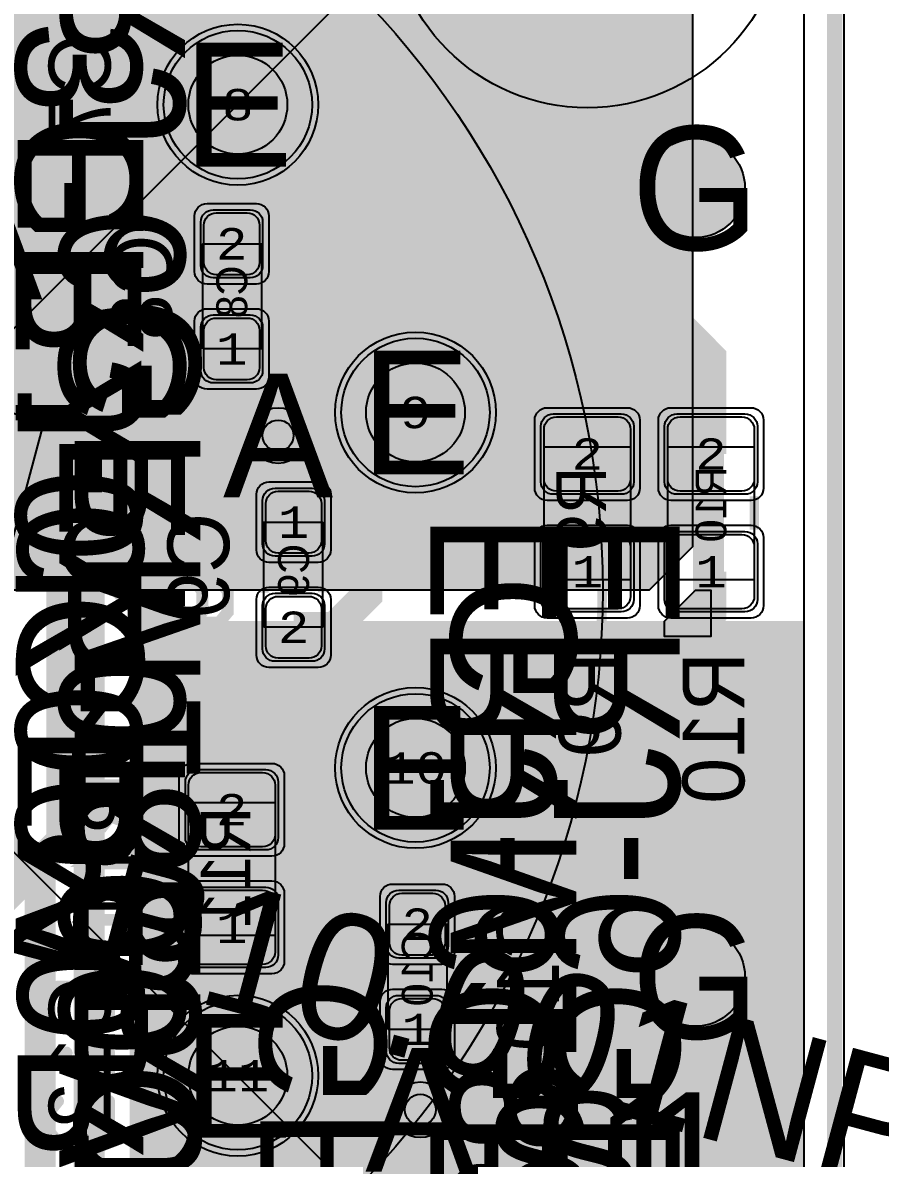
# Model space of a CAD drawing. Extents: x -2 to 123, y -38 to 45.
# Drawn here: x 21.87 to 35.74, y 11.82 to 30.17 of the extents above; entities that cross this region are included whole.
import ezdxf
from ezdxf.enums import TextEntityAlignment as Align

# ---------------------------------------------------------------- set-up
doc = ezdxf.new("R2010")
doc.units = 0
doc.header["$MEASUREMENT"] = 0
for name, color, linetype in [('ASSEMBLY_OUTLINES_BTM', 191, 'CONTINUOUS'), ('ASSEMBLY_OUTLINES_TOP', 102, 'CONTINUOUS'), ('ASSEMBLY_PART_NUMBERS_BTM', 191, 'CONTINUOUS'), ('ASSEMBLY_PART_NUMBERS_TOP', 102, 'CONTINUOUS'), ('ASSEMBLY_REF_DES_BTM', 191, 'CONTINUOUS'), ('ASSEMBLY_REF_DES_TOP', 102, 'CONTINUOUS'), ('BOARD_OUTLINE', 10, 'CONTINUOUS'), ('DRILL_DRAWING', 21, 'CONTINUOUS'), ('GENERATED_SILKSCREEN_BTM', 255, 'CONTINUOUS'), ('GENERATED_SILKSCREEN_TOP', 140, 'CONTINUOUS'), ('MANUFACTURING_OUTLINES', 10, 'CONTINUOUS'), ('MOUNTING_HOLE_PADS_LAYER14', 150, 'CONTINUOUS'), ('MOUNTING_HOLE_PADS_LAYER15', 230, 'CONTINUOUS'), ('MOUNTING_HOLES_LAYER_BOT17', 42, 'CONTINUOUS'), ('MOUNTING_HOLES_LAYER_TOP', 42, 'CONTINUOUS'), ('PART_HOLES_LAYER_BOTTOM', 30, 'CONTINUOUS'), ('PART_HOLES_LAYER_TOP', 30, 'CONTINUOUS'), ('PART_PADS_LAYER_BOTTOM', 230, 'CONTINUOUS'), ('PART_PADS_LAYER_TOP', 150, 'CONTINUOUS'), ('PART_PADS_SMD_BTM', 230, 'CONTINUOUS'), ('PIN_NUMBERS_BTM', 8, 'CONTINUOUS'), ('PIN_NUMBERS_TOP', 8, 'CONTINUOUS'), ('PLACEMENT_OUTLINES_BTM', 222, 'CONTINUOUS'), ('PLACEMENT_OUTLINES_TOP', 130, 'CONTINUOUS'), ('PLANE_DATA_LAYER_TOP', 150, 'CONTINUOUS'), ('PLANE_SHAPES_LAYER_TOP', 150, 'CONTINUOUS'), ('ROUTE_BORDER', 151, 'CONTINUOUS'), ('SILKSCREEN_OUTLINES_BTM', 211, 'CONTINUOUS'), ('SILKSCREEN_OUTLINES_TOP', 150, 'CONTINUOUS'), ('SILKSCREEN_REF_DES_BTM', 211, 'CONTINUOUS'), ('SILKSCREEN_REF_DES_TOP', 150, 'CONTINUOUS'), ('SOLDERMASK_PADS_BTM', 102, 'CONTINUOUS'), ('SOLDERMASK_PADS_TOP', 102, 'CONTINUOUS'), ('SOLDERPASTE_PADS_BTM', 254, 'CONTINUOUS'), ('TRACES_LAYER_BOTTOM', 230, 'CONTINUOUS'), ('TRACES_LAYER_TOP', 150, 'CONTINUOUS'), ('UNNAMED_USER_LAYER', 221, 'CONTINUOUS'), ('VIA_HOLES_LAYER_BOTTOM', 30, 'CONTINUOUS'), ('VIA_HOLES_LAYER_TOP', 30, 'CONTINUOUS'), ('VIA_PADS_LAYER_BOTTOM', 230, 'CONTINUOUS'), ('VIA_PADS_LAYER_TOP', 150, 'CONTINUOUS')]:
    doc.layers.add(name, color=color, linetype=linetype)
doc.styles.add('COURIER_NEW', font='COUR.TTF')
doc.styles.add('VERIBEST_GERBER_0', font='txt')

msp = doc.modelspace()

# ---------------------------------------------------------------- hatches: boundary and pattern name
at = {"layer": 'MOUNTING_HOLES_LAYER_BOT17'}
h = msp.add_hatch(color=256, dxfattribs=at)
edge = h.paths.add_edge_path()
edge.add_arc((32.75, 27.5), 0.8, 0, 360)
h = msp.add_hatch(color=256, dxfattribs=at)
edge = h.paths.add_edge_path()
edge.add_arc((32.75, 14.75), 0.8, 0, 360)
at = {"layer": 'MOUNTING_HOLES_LAYER_TOP'}
h = msp.add_hatch(color=256, dxfattribs=at)
edge = h.paths.add_edge_path()
edge.add_arc((32.75, 27.5), 0.8, 0, 360)
h = msp.add_hatch(color=256, dxfattribs=at)
edge = h.paths.add_edge_path()
edge.add_arc((32.75, 14.75), 0.8, 0, 360)
at = {"layer": 'PART_HOLES_LAYER_BOTTOM'}
h = msp.add_hatch(color=256, dxfattribs=at)
edge = h.paths.add_edge_path()
edge.add_arc((25.348885, 28.848884), 0.8, 0, 360)
h = msp.add_hatch(color=256, dxfattribs=at)
edge = h.paths.add_edge_path()
edge.add_arc((28.221776, 23.872891), 0.8, 0, 360)
h = msp.add_hatch(color=256, dxfattribs=at)
edge = h.paths.add_edge_path()
edge.add_arc((28.221777, 18.127109), 0.8, 0, 360)
h = msp.add_hatch(color=256, dxfattribs=at)
edge = h.paths.add_edge_path()
edge.add_arc((25.348885, 13.151115), 0.8, 0, 360)
at = {"layer": 'PART_HOLES_LAYER_TOP'}
h = msp.add_hatch(color=256, dxfattribs=at)
edge = h.paths.add_edge_path()
edge.add_arc((25.348885, 28.848884), 0.8, 0, 360)
h = msp.add_hatch(color=256, dxfattribs=at)
edge = h.paths.add_edge_path()
edge.add_arc((28.221776, 23.872891), 0.8, 0, 360)
h = msp.add_hatch(color=256, dxfattribs=at)
edge = h.paths.add_edge_path()
edge.add_arc((28.221777, 18.127109), 0.8, 0, 360)
h = msp.add_hatch(color=256, dxfattribs=at)
edge = h.paths.add_edge_path()
edge.add_arc((25.348885, 13.151115), 0.8, 0, 360)
at = {"layer": 'PLANE_DATA_LAYER_TOP'}
h = msp.add_hatch(color=256, dxfattribs=at)
h.paths.add_polyline_path([(32.46135, 21.492913, -0.198909956), (32.439032, 21.439032), (32.022318, 21.022318, -0.198913366), (31.968436, 21), (22.224939, 21, -0.414213562), (22.148739, 21.0762), (22.148739, 21.076201, -0.198909956), (22.171057, 21.130082), (22.308153, 21.267178, 0.198912215), (22.4546, 21.620731), (22.4546, 24.442067, 0.198912215), (22.308153, 24.79562), (19.29521, 27.808563, -0.198909956), (19.272892, 27.862444), (19.272892, 30.589911, -0.65021336), (19.400208, 30.646423, 2.252917769), (19.400208, 32.797131, -0.65021336), (19.272892, 32.853643), (19.272892, 33.261009, -0.198909956), (19.29521, 33.31489), (19.958002, 33.977682, -0.198913366), (20.011884, 34), (26.7198, 34, -0.414213562), (26.796, 33.9238), (26.796, 30.461624, 0.198912215), (26.942447, 30.108071), (32.439032, 24.611486, -0.198909956), (32.46135, 24.557605)], flags=0)
h.paths.add_polyline_path([(23.898885, 28.848884, -1), (26.798885, 28.848884, -1)], flags=0)
h.paths.add_polyline_path([(26.771776, 23.872891, -1), (29.671776, 23.872891, -1)], flags=0)
h = msp.add_hatch(color=256, dxfattribs=at)
h.paths.add_polyline_path([(34.5, 6.5762, -0.414213562), (34.4238, 6.5), (33.760956, 6.5, -0.207919641), (33.705243, 6.524215, 0.434631988), (28.294757, 6.524215, -0.207919641), (28.239044, 6.5), (23.741332, 6.5, -0.198913366), (23.68745, 6.522318), (23.622318, 6.58745, -0.198909956), (23.6, 6.641331), (23.6, 20.4238, -0.414213562), (23.6762, 20.5), (32.249996, 20.5, 0.207684346), (32.250002, 20.500002), (32.727678, 20.97768, -0.198909956), (32.781559, 20.999998), (32.923799, 20.999999, -0.414217406), (33, 20.923799), (33, 20.500008, 0.414213562), (33.000008, 20.5), (34.4238, 20.5, -0.414213562), (34.5, 20.4238)], flags=0)
h.paths.add_polyline_path([(23.898885, 13.151115, -1), (26.798885, 13.151115, -1)], flags=0)
h.paths.add_polyline_path([(26.771777, 18.127109, -1), (29.671777, 18.127109, -1)], flags=0)
h.paths.add_polyline_path([(31.45, 9, -1), (34.05, 9, -1)], flags=0)
h.paths.add_polyline_path([(31.45, 14.75, -1), (34.05, 14.75, -1)], flags=0)
at = {"layer": 'PLANE_SHAPES_LAYER_TOP'}
for points in [[(32.7, 21.7), (32, 21), (18.5, 21), (18.5, 34), (32.7, 34)], [(32.25, 20.5), (32.75, 21), (33, 21), (33, 20.25), (32.25, 20.25)]]:
    msp.add_hatch(color=256, dxfattribs=at).paths.add_polyline_path(points, flags=0)
at = {"layer": 'VIA_HOLES_LAYER_BOTTOM'}
h = msp.add_hatch(color=256, dxfattribs=at)
edge = h.paths.add_edge_path()
edge.add_arc((26, 23.5), 0.25, 0, 360)
h = msp.add_hatch(color=256, dxfattribs=at)
edge = h.paths.add_edge_path()
edge.add_arc((28.3, 12.6), 0.25, 0, 360)
at = {"layer": 'VIA_HOLES_LAYER_TOP'}
h = msp.add_hatch(color=256, dxfattribs=at)
edge = h.paths.add_edge_path()
edge.add_arc((26, 23.5), 0.25, 0, 360)
h = msp.add_hatch(color=256, dxfattribs=at)
edge = h.paths.add_edge_path()
edge.add_arc((28.3, 12.6), 0.25, 0, 360)

# ---------------------------------------------------------------- linework, layer by layer
at = {"layer": 'ASSEMBLY_OUTLINES_BTM'}
for points in [[(24.78, 24.9), (24.78, 26.6), (25.73, 26.6), (25.73, 24.9)], [(30.3, 21.17), (30.3, 23.32), (31.7, 23.32), (31.7, 21.17)], [(32.3, 21.17), (32.3, 23.32), (33.7, 23.32), (33.7, 21.17)], [(25.77, 20.4), (25.77, 22.1), (26.72, 22.1), (26.72, 20.4)], [(24.55, 15.42), (24.55, 17.57), (25.95, 17.57), (25.95, 15.42)], [(27.78, 13.9), (27.78, 15.6), (28.73, 15.6), (28.73, 13.9)]]:
    msp.add_lwpolyline(points, close=True, dxfattribs=at)
at = {"layer": 'ASSEMBLY_OUTLINES_TOP'}
msp.add_circle((17.5, 21), 13.75, dxfattribs=at)
at = {"layer": 'BOARD_OUTLINE', "const_width": 0.25}
msp.add_lwpolyline([(0, 1.5), (0, 43.5, -0.414213562), (1.5, 45), (33.5, 45, -0.414213562), (35, 43.5), (35, 1.5, -0.414213562), (33.5, 0), (1.5, 0, -0.414213562)], format="xyb", close=True, dxfattribs=at)
at = {"layer": 'GENERATED_SILKSCREEN_BTM', "const_width": 0.15}
for points in [[(23.282, 29.688), (23.145, 29.856), (23.142, 29.861), (23.138, 29.862), (23.134, 29.864), (23.129, 29.865), (22.443, 29.865), (22.438, 29.864), (22.434, 29.862), (22.432, 29.86), (22.43, 29.859), (22.427, 29.856), (22.29, 29.688), (22.289, 29.685), (22.288, 29.682), (22.287, 29.681), (22.286, 29.677), (22.286, 29.34), (22.287, 29.335), (22.288, 29.333), (22.289, 29.33), (22.29, 29.327), (22.427, 29.158), (22.432, 29.154), (22.44, 29.152), (22.445, 29.153), (22.451, 29.155), (22.455, 29.158), (22.459, 29.163), (22.462, 29.168), (22.463, 29.173), (22.463, 29.178), (22.46, 29.182), (22.327, 29.347), (22.327, 29.67), (22.453, 29.824), (23.119, 29.824), (23.245, 29.67), (23.245, 29.347), (23.112, 29.182), (23.11, 29.178), (23.109, 29.173), (23.11, 29.168), (23.113, 29.163), (23.117, 29.158), (23.122, 29.155), (23.127, 29.153), (23.134, 29.152), (23.14, 29.154), (23.145, 29.158), (23.282, 29.327), (23.284, 29.331), (23.285, 29.332), (23.285, 29.335), (23.286, 29.336), (23.286, 29.337), (23.286, 29.34), (23.286, 29.677), (23.285, 29.681), (23.284, 29.685), (23.282, 29.688)], [(23.256, 28.784), (23.263, 28.786), (23.27, 28.785), (23.276, 28.78), (23.28, 28.775), (23.282, 28.768), (23.283, 28.761), (23.28, 28.755), (23.275, 28.75), (22.316, 28.211), (22.311, 28.209), (22.307, 28.209), (22.303, 28.209), (22.299, 28.211), (22.293, 28.214), (22.289, 28.218), (22.287, 28.223), (22.286, 28.228), (22.286, 28.903), (22.288, 28.91), (22.293, 28.915), (22.299, 28.919), (22.307, 28.92), (22.314, 28.919), (22.321, 28.915), (22.326, 28.91), (22.327, 28.903), (22.327, 28.262), (23.256, 28.784)], [(24.282, 26.4375), (24.145, 26.6055), (24.142, 26.6105), (24.138, 26.6115), (24.134, 26.6135), (24.129, 26.6145), (23.443, 26.6145), (23.438, 26.6135), (23.434, 26.6115), (23.432, 26.6095), (23.43, 26.6085), (23.427, 26.6055), (23.29, 26.4375), (23.289, 26.4345), (23.288, 26.4315), (23.287, 26.4305), (23.286, 26.4265), (23.286, 26.0895), (23.287, 26.0845), (23.288, 26.0825), (23.289, 26.0795), (23.29, 26.0765), (23.427, 25.9075), (23.432, 25.9035), (23.44, 25.9015), (23.445, 25.9025), (23.451, 25.9045), (23.455, 25.9075), (23.459, 25.9125), (23.462, 25.9175), (23.463, 25.9225), (23.463, 25.9275), (23.46, 25.9315), (23.327, 26.0965), (23.327, 26.4195), (23.453, 26.5735), (24.119, 26.5735), (24.245, 26.4195), (24.245, 26.0965), (24.112, 25.9315), (24.11, 25.9275), (24.109, 25.9225), (24.11, 25.9175), (24.113, 25.9125), (24.117, 25.9075), (24.122, 25.9045), (24.127, 25.9025), (24.134, 25.9015), (24.14, 25.9035), (24.145, 25.9075), (24.282, 26.0765), (24.284, 26.0805), (24.285, 26.0815), (24.285, 26.0845), (24.286, 26.0855), (24.286, 26.0865), (24.286, 26.0895), (24.286, 26.4265), (24.285, 26.4305), (24.284, 26.4345), (24.282, 26.4375)], [(23.655, 25.0005), (23.751, 25.0325), (23.847, 25.0005), (23.85, 25.0005), (23.854, 24.9995), (24.163, 24.9995), (24.166, 24.9995), (24.169, 25.0005), (24.173, 25.0015), (24.177, 25.0055), (24.28, 25.1055), (24.284, 25.1095), (24.285, 25.1155), (24.286, 25.1195), (24.286, 25.4865), (24.286, 25.4895), (24.285, 25.4925), (24.284, 25.4965), (24.28, 25.5005), (24.177, 25.6005), (24.173, 25.6045), (24.169, 25.6065), (24.163, 25.6065), (23.854, 25.6065), (23.85, 25.6065), (23.848, 25.6065), (23.847, 25.6055), (23.751, 25.5735), (23.655, 25.6055), (23.654, 25.6065), (23.648, 25.6065), (23.408, 25.6065), (23.404, 25.6065), (23.399, 25.6045), (23.394, 25.6005), (23.291, 25.5005), (23.288, 25.4965), (23.287, 25.4925), (23.286, 25.4895), (23.286, 25.4865), (23.286, 25.1195), (23.287, 25.1155), (23.288, 25.1095), (23.291, 25.1055), (23.394, 25.0055), (23.4, 25.0015), (23.404, 25.0005), (23.408, 24.9995), (23.648, 24.9995), (23.652, 24.9995), (23.654, 25.0005), (23.655, 25.0005)], [(23.419, 25.5665), (23.646, 25.5665), (23.732, 25.5395), (23.732, 25.0685), (23.646, 25.0395), (23.419, 25.0395), (23.327, 25.1275), (23.327, 25.4765), (23.419, 25.5665)], [(23.858, 25.5665), (24.154, 25.5665), (24.245, 25.4765), (24.245, 25.1275), (24.154, 25.0395), (23.858, 25.0395), (23.772, 25.0685), (23.772, 25.5395), (23.858, 25.5665)], [(25.202, 21.938), (25.065, 22.106), (25.062, 22.111), (25.058, 22.112), (25.054, 22.114), (25.049, 22.115), (24.363, 22.115), (24.358, 22.114), (24.354, 22.112), (24.352, 22.11), (24.35, 22.109), (24.347, 22.106), (24.21, 21.938), (24.209, 21.935), (24.208, 21.932), (24.207, 21.931), (24.206, 21.927), (24.206, 21.59), (24.207, 21.585), (24.208, 21.583), (24.209, 21.58), (24.21, 21.577), (24.347, 21.408), (24.352, 21.404), (24.36, 21.402), (24.365, 21.403), (24.371, 21.405), (24.375, 21.408), (24.379, 21.413), (24.382, 21.418), (24.383, 21.423), (24.383, 21.428), (24.38, 21.432), (24.247, 21.597), (24.247, 21.92), (24.373, 22.074), (25.039, 22.074), (25.165, 21.92), (25.165, 21.597), (25.032, 21.432), (25.03, 21.428), (25.029, 21.423), (25.03, 21.418), (25.033, 21.413), (25.037, 21.408), (25.042, 21.405), (25.047, 21.403), (25.054, 21.402), (25.06, 21.404), (25.065, 21.408), (25.202, 21.577), (25.204, 21.581), (25.205, 21.582), (25.205, 21.585), (25.206, 21.586), (25.206, 21.587), (25.206, 21.59), (25.206, 21.927), (25.205, 21.931), (25.204, 21.935), (25.202, 21.938)], [(25.202, 20.995), (25.065, 21.163), (25.06, 21.168), (25.054, 21.169), (25.047, 21.168), (25.04, 21.164), (25.035, 21.16), (25.031, 21.153), (25.03, 21.147), (25.032, 21.14), (25.165, 20.977), (25.165, 20.654), (25.039, 20.498), (24.68, 20.498), (24.79, 20.634), (24.792, 20.638), (24.793, 20.639), (24.794, 20.642), (24.794, 20.646), (24.794, 20.983), (24.794, 20.987), (24.792, 20.993), (24.79, 20.995), (24.654, 21.163), (24.653, 21.165), (24.651, 21.167), (24.648, 21.169), (24.641, 21.171), (24.637, 21.172), (24.363, 21.172), (24.358, 21.171), (24.354, 21.169), (24.351, 21.167), (24.35, 21.165), (24.347, 21.163), (24.21, 20.995), (24.209, 20.991), (24.208, 20.988), (24.207, 20.987), (24.206, 20.983), (24.206, 20.646), (24.207, 20.642), (24.207, 20.641), (24.208, 20.64), (24.209, 20.637), (24.21, 20.633), (24.347, 20.465), (24.352, 20.462), (24.356, 20.461), (24.359, 20.459), (24.363, 20.458), (25.049, 20.458), (25.052, 20.459), (25.059, 20.461), (25.061, 20.462), (25.065, 20.465), (25.202, 20.633), (25.204, 20.638), (25.205, 20.639), (25.205, 20.641), (25.206, 20.643), (25.206, 20.644), (25.206, 20.646), (25.206, 20.983), (25.205, 20.987), (25.204, 20.991), (25.202, 20.995)], [(24.373, 21.131), (24.627, 21.131), (24.754, 20.977), (24.754, 20.654), (24.627, 20.498), (24.373, 20.498), (24.247, 20.654), (24.247, 20.977), (24.373, 21.131)], [(30.916, 19.157), (30.914, 19.154), (30.909, 19.153), (30.904, 19.15), (30.899, 19.15), (30.693, 19.15), (30.688, 19.15), (30.685, 19.153), (30.682, 19.153), (30.681, 19.154), (30.68, 19.155), (30.677, 19.157), (30.54, 19.327), (30.538, 19.332), (30.537, 19.335), (30.536, 19.34), (30.536, 19.844), (30.538, 19.853), (30.543, 19.858), (30.549, 19.864), (30.556, 19.866), (31.516, 19.866), (31.524, 19.864), (31.529, 19.859), (31.532, 19.853), (31.533, 19.846), (31.532, 19.838), (31.529, 19.831), (31.524, 19.826), (31.516, 19.824), (31.056, 19.824), (31.056, 19.354), (31.522, 19.19), (31.529, 19.186), (31.533, 19.179), (31.534, 19.171), (31.532, 19.165), (31.529, 19.159), (31.523, 19.154), (31.517, 19.151), (31.509, 19.153), (31.043, 19.317), (30.916, 19.157)], [(30.577, 19.824), (30.577, 19.345), (30.703, 19.19), (30.889, 19.19), (31.016, 19.345), (31.016, 19.824), (30.577, 19.824)], [(32.916, 19.157), (32.914, 19.154), (32.909, 19.153), (32.904, 19.15), (32.899, 19.15), (32.693, 19.15), (32.688, 19.15), (32.685, 19.153), (32.682, 19.153), (32.681, 19.154), (32.68, 19.155), (32.677, 19.157), (32.54, 19.327), (32.538, 19.332), (32.537, 19.335), (32.536, 19.34), (32.536, 19.844), (32.538, 19.853), (32.543, 19.858), (32.549, 19.864), (32.556, 19.866), (33.516, 19.866), (33.524, 19.864), (33.529, 19.859), (33.532, 19.853), (33.533, 19.846), (33.532, 19.838), (33.529, 19.831), (33.524, 19.826), (33.516, 19.824), (33.056, 19.824), (33.056, 19.354), (33.522, 19.19), (33.529, 19.186), (33.533, 19.179), (33.534, 19.171), (33.532, 19.165), (33.529, 19.159), (33.523, 19.154), (33.517, 19.151), (33.509, 19.153), (33.043, 19.317), (32.916, 19.157)], [(32.577, 19.824), (32.577, 19.345), (32.703, 19.19), (32.889, 19.19), (33.016, 19.345), (33.016, 19.824), (32.577, 19.824)], [(31.532, 18.743), (31.395, 18.911), (31.39, 18.916), (31.384, 18.917), (31.377, 18.916), (31.37, 18.912), (31.365, 18.908), (31.361, 18.901), (31.36, 18.895), (31.362, 18.888), (31.495, 18.725), (31.495, 18.402), (31.369, 18.246), (31.01, 18.246), (31.12, 18.382), (31.122, 18.386), (31.123, 18.387), (31.124, 18.39), (31.124, 18.394), (31.124, 18.731), (31.124, 18.735), (31.122, 18.741), (31.12, 18.743), (30.984, 18.911), (30.983, 18.913), (30.981, 18.915), (30.978, 18.917), (30.971, 18.919), (30.967, 18.92), (30.693, 18.92), (30.688, 18.919), (30.684, 18.917), (30.681, 18.915), (30.68, 18.913), (30.677, 18.911), (30.54, 18.743), (30.539, 18.739), (30.538, 18.736), (30.537, 18.735), (30.536, 18.731), (30.536, 18.394), (30.537, 18.39), (30.537, 18.389), (30.538, 18.388), (30.539, 18.385), (30.54, 18.381), (30.677, 18.213), (30.682, 18.21), (30.686, 18.209), (30.689, 18.207), (30.693, 18.206), (31.379, 18.206), (31.382, 18.207), (31.389, 18.209), (31.391, 18.21), (31.395, 18.213), (31.532, 18.381), (31.534, 18.386), (31.535, 18.387), (31.535, 18.389), (31.536, 18.391), (31.536, 18.392), (31.536, 18.394), (31.536, 18.731), (31.535, 18.735), (31.534, 18.739), (31.532, 18.743)], [(30.703, 18.879), (30.957, 18.879), (31.084, 18.725), (31.084, 18.402), (30.957, 18.246), (30.703, 18.246), (30.577, 18.402), (30.577, 18.725), (30.703, 18.879)], [(33.495, 18.776), (33.497, 18.784), (33.501, 18.788), (33.508, 18.791), (33.516, 18.792), (33.523, 18.791), (33.53, 18.788), (33.535, 18.784), (33.536, 18.776), (33.536, 18.386), (33.535, 18.379), (33.53, 18.373), (33.523, 18.37), (33.516, 18.369), (33.508, 18.37), (33.501, 18.373), (33.497, 18.379), (33.495, 18.386), (33.495, 18.562), (32.556, 18.562), (32.549, 18.563), (32.544, 18.566), (32.541, 18.571), (32.54, 18.578), (32.539, 18.583), (32.539, 18.588), (32.541, 18.592), (32.545, 18.596), (32.819, 18.791), (32.826, 18.794), (32.833, 18.794), (32.839, 18.791), (32.844, 18.786), (32.848, 18.78), (32.85, 18.773), (32.85, 18.769), (32.848, 18.766), (32.846, 18.763), (32.843, 18.761), (32.619, 18.601), (33.495, 18.601), (33.495, 18.776)], [(32.677, 18.001), (32.54, 17.833), (32.539, 17.829), (32.538, 17.826), (32.537, 17.825), (32.536, 17.821), (32.536, 17.484), (32.537, 17.48), (32.537, 17.479), (32.538, 17.478), (32.539, 17.475), (32.54, 17.471), (32.677, 17.303), (32.682, 17.3), (32.686, 17.299), (32.689, 17.297), (32.693, 17.296), (33.379, 17.296), (33.382, 17.297), (33.389, 17.299), (33.391, 17.3), (33.395, 17.303), (33.532, 17.471), (33.533, 17.475), (33.534, 17.477), (33.535, 17.479), (33.536, 17.481), (33.536, 17.484), (33.536, 17.821), (33.535, 17.825), (33.534, 17.829), (33.532, 17.833), (33.395, 18.001), (33.393, 18.003), (33.392, 18.005), (33.389, 18.007), (33.382, 18.009), (33.379, 18.01), (32.693, 18.01), (32.689, 18.009), (32.686, 18.007), (32.682, 18.005), (32.677, 18.001)], [(32.703, 17.969), (33.369, 17.969), (33.419, 17.91), (32.63, 17.426), (32.577, 17.492), (32.577, 17.815), (32.703, 17.969)], [(23.166, 17.1565), (23.164, 17.1535), (23.159, 17.1525), (23.154, 17.1495), (23.149, 17.1495), (22.943, 17.1495), (22.938, 17.1495), (22.935, 17.1525), (22.932, 17.1525), (22.931, 17.1535), (22.93, 17.1545), (22.927, 17.1565), (22.79, 17.3265), (22.788, 17.3315), (22.787, 17.3345), (22.786, 17.3395), (22.786, 17.8435), (22.788, 17.8525), (22.793, 17.8575), (22.799, 17.8635), (22.806, 17.8655), (23.766, 17.8655), (23.774, 17.8635), (23.779, 17.8585), (23.782, 17.8525), (23.783, 17.8455), (23.782, 17.8375), (23.779, 17.8305), (23.774, 17.8255), (23.766, 17.8235), (23.306, 17.8235), (23.306, 17.3535), (23.772, 17.1895), (23.779, 17.1855), (23.783, 17.1785), (23.784, 17.1705), (23.782, 17.1645), (23.779, 17.1585), (23.773, 17.1535), (23.767, 17.1505), (23.759, 17.1525), (23.293, 17.3165), (23.166, 17.1565)], [(22.827, 17.8235), (22.827, 17.3445), (22.953, 17.1895), (23.139, 17.1895), (23.266, 17.3445), (23.266, 17.8235), (22.827, 17.8235)], [(33.445, 17.878), (33.495, 17.815), (33.495, 17.492), (33.369, 17.336), (32.703, 17.336), (32.656, 17.395), (33.445, 17.878)], [(23.745, 16.7755), (23.747, 16.7835), (23.751, 16.7875), (23.758, 16.7905), (23.766, 16.7915), (23.773, 16.7905), (23.78, 16.7875), (23.785, 16.7835), (23.786, 16.7755), (23.786, 16.3855), (23.785, 16.3785), (23.78, 16.3725), (23.773, 16.3695), (23.766, 16.3685), (23.758, 16.3695), (23.751, 16.3725), (23.747, 16.3785), (23.745, 16.3855), (23.745, 16.5615), (22.806, 16.5615), (22.799, 16.5625), (22.794, 16.5655), (22.791, 16.5705), (22.79, 16.5775), (22.789, 16.5825), (22.789, 16.5875), (22.791, 16.5915), (22.795, 16.5955), (23.069, 16.7905), (23.076, 16.7935), (23.083, 16.7935), (23.089, 16.7905), (23.094, 16.7855), (23.098, 16.7795), (23.1, 16.7725), (23.1, 16.7685), (23.098, 16.7655), (23.096, 16.7625), (23.093, 16.7605), (22.869, 16.6005), (23.745, 16.6005), (23.745, 16.7755)], [(23.745, 15.8655), (23.747, 15.8735), (23.751, 15.8775), (23.758, 15.8805), (23.766, 15.8815), (23.773, 15.8805), (23.78, 15.8775), (23.785, 15.8735), (23.786, 15.8655), (23.786, 15.4755), (23.785, 15.4685), (23.78, 15.4625), (23.773, 15.4595), (23.766, 15.4585), (23.758, 15.4595), (23.751, 15.4625), (23.747, 15.4685), (23.745, 15.4755), (23.745, 15.6515), (22.806, 15.6515), (22.799, 15.6525), (22.794, 15.6555), (22.791, 15.6605), (22.79, 15.6675), (22.789, 15.6725), (22.789, 15.6775), (22.791, 15.6815), (22.795, 15.6855), (23.069, 15.8805), (23.076, 15.8835), (23.083, 15.8835), (23.089, 15.8805), (23.094, 15.8755), (23.098, 15.8695), (23.1, 15.8625), (23.1, 15.8585), (23.098, 15.8555), (23.096, 15.8525), (23.093, 15.8505), (22.869, 15.6905), (23.745, 15.6905), (23.745, 15.8655)], [(30.532, 15.688), (30.395, 15.856), (30.392, 15.861), (30.388, 15.862), (30.384, 15.864), (30.379, 15.865), (29.693, 15.865), (29.688, 15.864), (29.684, 15.862), (29.682, 15.86), (29.68, 15.859), (29.677, 15.856), (29.54, 15.688), (29.539, 15.685), (29.538, 15.682), (29.537, 15.681), (29.536, 15.677), (29.536, 15.34), (29.537, 15.335), (29.538, 15.333), (29.539, 15.33), (29.54, 15.327), (29.677, 15.158), (29.682, 15.154), (29.69, 15.152), (29.695, 15.153), (29.701, 15.155), (29.705, 15.158), (29.709, 15.163), (29.712, 15.168), (29.713, 15.173), (29.713, 15.178), (29.71, 15.182), (29.577, 15.347), (29.577, 15.67), (29.703, 15.824), (30.369, 15.824), (30.495, 15.67), (30.495, 15.347), (30.362, 15.182), (30.36, 15.178), (30.359, 15.173), (30.36, 15.168), (30.363, 15.163), (30.367, 15.158), (30.372, 15.155), (30.377, 15.153), (30.384, 15.152), (30.39, 15.154), (30.395, 15.158), (30.532, 15.327), (30.534, 15.331), (30.535, 15.332), (30.535, 15.335), (30.536, 15.336), (30.536, 15.337), (30.536, 15.34), (30.536, 15.677), (30.535, 15.681), (30.534, 15.685), (30.532, 15.688)], [(30.495, 14.778), (30.497, 14.786), (30.501, 14.79), (30.508, 14.793), (30.516, 14.794), (30.523, 14.793), (30.53, 14.79), (30.535, 14.786), (30.536, 14.778), (30.536, 14.388), (30.535, 14.381), (30.53, 14.375), (30.523, 14.372), (30.516, 14.371), (30.508, 14.372), (30.501, 14.375), (30.497, 14.381), (30.495, 14.388), (30.495, 14.564), (29.556, 14.564), (29.549, 14.565), (29.544, 14.568), (29.541, 14.573), (29.54, 14.58), (29.539, 14.585), (29.539, 14.59), (29.541, 14.594), (29.545, 14.598), (29.819, 14.793), (29.826, 14.796), (29.833, 14.796), (29.839, 14.793), (29.844, 14.788), (29.848, 14.782), (29.85, 14.775), (29.85, 14.771), (29.848, 14.768), (29.846, 14.765), (29.843, 14.763), (29.619, 14.603), (30.495, 14.603), (30.495, 14.778)], [(23.282, 14.438), (23.145, 14.606), (23.142, 14.611), (23.138, 14.612), (23.134, 14.614), (23.129, 14.615), (22.443, 14.615), (22.438, 14.614), (22.434, 14.612), (22.432, 14.61), (22.43, 14.609), (22.427, 14.606), (22.29, 14.438), (22.289, 14.435), (22.288, 14.432), (22.287, 14.431), (22.286, 14.427), (22.286, 14.09), (22.287, 14.085), (22.288, 14.083), (22.289, 14.08), (22.29, 14.077), (22.427, 13.908), (22.432, 13.904), (22.44, 13.902), (22.445, 13.903), (22.451, 13.905), (22.455, 13.908), (22.459, 13.913), (22.462, 13.918), (22.463, 13.923), (22.463, 13.928), (22.46, 13.932), (22.327, 14.097), (22.327, 14.42), (22.453, 14.574), (23.119, 14.574), (23.245, 14.42), (23.245, 14.097), (23.112, 13.932), (23.11, 13.928), (23.109, 13.923), (23.11, 13.918), (23.113, 13.913), (23.117, 13.908), (23.122, 13.905), (23.127, 13.903), (23.134, 13.902), (23.14, 13.904), (23.145, 13.908), (23.282, 14.077), (23.284, 14.081), (23.285, 14.082), (23.285, 14.085), (23.286, 14.086), (23.286, 14.087), (23.286, 14.09), (23.286, 14.427), (23.285, 14.431), (23.284, 14.435), (23.282, 14.438)], [(29.677, 14.003), (29.54, 13.835), (29.539, 13.831), (29.538, 13.828), (29.537, 13.827), (29.536, 13.823), (29.536, 13.486), (29.537, 13.482), (29.537, 13.481), (29.538, 13.48), (29.539, 13.477), (29.54, 13.473), (29.677, 13.305), (29.682, 13.302), (29.686, 13.301), (29.689, 13.299), (29.693, 13.298), (30.379, 13.298), (30.382, 13.299), (30.389, 13.301), (30.391, 13.302), (30.395, 13.305), (30.532, 13.473), (30.533, 13.477), (30.534, 13.479), (30.535, 13.481), (30.536, 13.483), (30.536, 13.486), (30.536, 13.823), (30.535, 13.827), (30.534, 13.831), (30.532, 13.835), (30.395, 14.003), (30.393, 14.005), (30.392, 14.007), (30.389, 14.009), (30.382, 14.011), (30.379, 14.012), (29.693, 14.012), (29.689, 14.011), (29.686, 14.009), (29.682, 14.007), (29.677, 14.003)], [(29.703, 13.971), (30.369, 13.971), (30.419, 13.912), (29.63, 13.428), (29.577, 13.494), (29.577, 13.817), (29.703, 13.971)], [(30.445, 13.88), (30.495, 13.817), (30.495, 13.494), (30.369, 13.338), (29.703, 13.338), (29.656, 13.397), (30.445, 13.88)], [(23.245, 13.528), (23.247, 13.536), (23.251, 13.54), (23.258, 13.543), (23.266, 13.544), (23.273, 13.543), (23.28, 13.54), (23.285, 13.536), (23.286, 13.528), (23.286, 13.138), (23.285, 13.131), (23.28, 13.125), (23.273, 13.122), (23.266, 13.121), (23.258, 13.122), (23.251, 13.125), (23.247, 13.131), (23.245, 13.138), (23.245, 13.314), (22.306, 13.314), (22.299, 13.315), (22.294, 13.318), (22.291, 13.323), (22.29, 13.33), (22.289, 13.335), (22.289, 13.34), (22.291, 13.344), (22.295, 13.348), (22.569, 13.543), (22.576, 13.546), (22.583, 13.546), (22.589, 13.543), (22.594, 13.538), (22.598, 13.532), (22.6, 13.525), (22.6, 13.521), (22.598, 13.518), (22.596, 13.515), (22.593, 13.513), (22.369, 13.353), (23.245, 13.353), (23.245, 13.528)], [(22.29, 12.223), (22.427, 12.055), (22.432, 12.052), (22.436, 12.051), (22.439, 12.049), (22.443, 12.048), (22.58, 12.048), (22.583, 12.049), (22.59, 12.051), (22.595, 12.052), (22.597, 12.055), (23.138, 12.721), (23.245, 12.721), (23.245, 12.068), (23.247, 12.061), (23.251, 12.055), (23.258, 12.052), (23.266, 12.051), (23.273, 12.052), (23.28, 12.055), (23.284, 12.061), (23.286, 12.068), (23.286, 12.742), (23.284, 12.75), (23.279, 12.755), (23.274, 12.76), (23.266, 12.762), (23.129, 12.762), (23.126, 12.761), (23.119, 12.759), (23.116, 12.757), (23.114, 12.755), (23.112, 12.753), (22.57, 12.088), (22.453, 12.088), (22.327, 12.244), (22.327, 12.567), (22.46, 12.73), (22.462, 12.737), (22.461, 12.743), (22.458, 12.75), (22.452, 12.754), (22.446, 12.758), (22.439, 12.759), (22.432, 12.758), (22.427, 12.753), (22.29, 12.585), (22.289, 12.581), (22.288, 12.578), (22.287, 12.577), (22.286, 12.573), (22.286, 12.236), (22.287, 12.232), (22.287, 12.231), (22.288, 12.23), (22.289, 12.227), (22.29, 12.223)]]:
    msp.add_lwpolyline(points, dxfattribs=at)
for points in [[(24.780005, 25.466164, 0.000011642), (24.779995, 25.466156), (24.779995, 26.033844, 0.000011642), (24.780005, 26.033836), (24.780005, 25.466164)], [(25.730005, 25.457902, 0.000012231), (25.729995, 25.457911), (25.729995, 26.042089, 0.000012231), (25.730005, 26.042098), (25.730005, 25.457902)], [(30.300005, 21.980492, 0.000011097), (30.299995, 21.980485), (30.299995, 22.519515, 0.000011097), (30.300005, 22.519508), (30.300005, 21.980492)], [(31.700005, 21.980485, 0.000011097), (31.699995, 21.980492), (31.699995, 22.519508, 0.000011097), (31.700005, 22.519515), (31.700005, 21.980485)], [(32.300005, 21.980492, 0.000011097), (32.299995, 21.980485), (32.299995, 22.519515, 0.000011097), (32.300005, 22.519508), (32.300005, 21.980492)], [(33.700005, 21.980485, 0.000011097), (33.699995, 21.980492), (33.699995, 22.519508, 0.000011097), (33.700005, 22.519515), (33.700005, 21.980485)], [(25.770005, 20.957911, 0.000012231), (25.769995, 20.957902), (25.769995, 21.542098, 0.000012231), (25.770005, 21.542089), (25.770005, 20.957911)], [(26.720005, 20.966156, 0.000011642), (26.719995, 20.966164), (26.719995, 21.533836, 0.000011642), (26.720005, 21.533844), (26.720005, 20.966156)], [(24.550005, 16.230492, 0.000011097), (24.549995, 16.230485), (24.549995, 16.769515, 0.000011097), (24.550005, 16.769508), (24.550005, 16.230492)], [(25.950005, 16.230485, 0.000011097), (25.949995, 16.230492), (25.949995, 16.769508, 0.000011097), (25.950005, 16.769515), (25.950005, 16.230485)], [(27.780005, 14.466164, 0.000011642), (27.779995, 14.466156), (27.779995, 15.033844, 0.000011642), (27.780005, 15.033836), (27.780005, 14.466164)], [(28.730005, 14.457902, 0.000012231), (28.729995, 14.457911), (28.729995, 15.042089, 0.000012231), (28.730005, 15.042098), (28.730005, 14.457902)]]:
    msp.add_lwpolyline(points, format="xyb", dxfattribs=at)
at = {"layer": 'GENERATED_SILKSCREEN_TOP', "const_width": 0.15}
for points in [[(31.250005, 21, -0.157043746), (28.666125, 12.976268, 0.000004714), (28.666118, 12.976275, 1.95733372), (6.38308, 12.908248, 0.000010648), (6.383084, 12.908226, -1.377014949), (31.250005, 21)], [(28.025433, 12.15252, -0.476522372), (6.669999, 12.528063, 0.000011076), (6.67002, 12.528053, 0.476521846), (28.025424, 12.152526, 0.000005151), (28.025433, 12.15252)]]:
    msp.add_lwpolyline(points, format="xyb", dxfattribs=at)
at = {"layer": 'GENERATED_SILKSCREEN_TOP', "const_width": 0.25}
for points in [[(32.998125, 10.89872), (32.998125, 12.80489), (32.996095, 12.8191), (32.990005, 12.82925), (32.979855, 12.83534), (32.965645, 12.83737), (32.955495, 12.8394), (32.945345, 12.8394), (32.937225, 12.83534), (32.929105, 12.82722), (32.533255, 12.271), (32.527165, 12.25679), (32.527165, 12.24258), (32.533255, 12.2304), (32.543405, 12.22025), (32.555585, 12.21213), (32.569795, 12.20807), (32.577915, 12.20807), (32.584005, 12.2101), (32.594155, 12.22228), (32.918955, 12.677), (32.918955, 10.89872)], [(31.721255, 11.53208), (31.404575, 11.78989), (30.736705, 11.78989), (30.728585, 11.78989), (30.718435, 11.79192), (30.712345, 11.79598), (30.371305, 12.07409), (30.367245, 12.07612), (30.363185, 12.08018), (30.359125, 12.08627), (30.355065, 12.10048), (30.353035, 12.1086), (30.353035, 12.52678), (30.355065, 12.53693), (30.359125, 12.54505), (30.363185, 12.54911), (30.367245, 12.55317), (30.371305, 12.55926), (30.712345, 12.83737), (30.720465, 12.8394), (30.726555, 12.84143), (30.728585, 12.84346), (30.736705, 12.84549), (31.420815, 12.84549), (31.428935, 12.84346), (31.432995, 12.84143), (31.439085, 12.8394), (31.445175, 12.83737), (31.700955, 12.62828), (31.711105, 12.61813), (31.715165, 12.60595), (31.713135, 12.59174), (31.707045, 12.57753), (31.696895, 12.56738), (31.682685, 12.55926), (31.666445, 12.55723), (31.652235, 12.56129), (31.408635, 12.76226), (30.748885, 12.76226), (30.436265, 12.50648), (30.436265, 12.1289), (30.748885, 11.87109), (31.420815, 11.87109), (31.428935, 11.86906), (31.437055, 11.86703), (31.445175, 11.865)], [(31.445175, 11.865), (31.788245, 11.58689)]]:
    msp.add_lwpolyline(points, dxfattribs=at)
at = {"layer": 'MANUFACTURING_OUTLINES'}
msp.add_lwpolyline([(35.150405, 1.5, -0.414213562), (33.5, -0.150405), (1.5, -0.150405, -0.414213562), (-0.150405, 1.5), (-0.150405, 43.5, -0.414213562), (1.5, 45.150405), (33.5, 45.150405, -0.414213562), (35.150405, 43.5)], format="xyb", close=True, dxfattribs=at)
at = {"layer": 'MOUNTING_HOLE_PADS_LAYER14'}
msp.add_circle((31, 32), 3.2, dxfattribs=at)
at = {"layer": 'MOUNTING_HOLE_PADS_LAYER15'}
msp.add_circle((31, 32), 3.2, dxfattribs=at)
at = {"layer": 'MOUNTING_HOLES_LAYER_BOT17'}
for centre in [(32.75, 27.5), (32.75, 14.75)]:
    msp.add_circle(centre, 0.8, dxfattribs=at)
at = {"layer": 'MOUNTING_HOLES_LAYER_TOP'}
for centre in [(32.75, 27.5), (32.75, 14.75)]:
    msp.add_circle(centre, 0.8, dxfattribs=at)
at = {"layer": 'PART_HOLES_LAYER_BOTTOM'}
for centre in [(25.348885, 28.848884), (28.221776, 23.872891), (28.221777, 18.127109), (25.348885, 13.151115)]:
    msp.add_circle(centre, 0.8, dxfattribs=at)
at = {"layer": 'PART_HOLES_LAYER_TOP'}
for centre in [(25.348885, 28.848884), (28.221776, 23.872891), (28.221777, 18.127109), (25.348885, 13.151115)]:
    msp.add_circle(centre, 0.8, dxfattribs=at)
at = {"layer": 'PART_PADS_LAYER_BOTTOM'}
for centre in [(25.348885, 28.848884), (28.221776, 23.872891), (28.221777, 18.127109), (25.348885, 13.151115)]:
    msp.add_circle(centre, 1.2, dxfattribs=at)
at = {"layer": 'PART_PADS_LAYER_TOP'}
for centre in [(25.348885, 28.848884), (28.221776, 23.872891), (28.221777, 18.127109), (25.348885, 13.151115)]:
    msp.add_circle(centre, 1.2, dxfattribs=at)
at = {"layer": 'PART_PADS_SMD_BTM'}
for points in [[(24.95, 26.05, -0.414213562), (24.75, 26.25), (24.75, 26.95, -0.414213562), (24.95, 27.15), (25.55, 27.15, -0.414213562), (25.75, 26.95), (25.75, 26.25, -0.414213562), (25.55, 26.05)], [(24.95, 24.35, -0.414213562), (24.75, 24.55), (24.75, 25.25, -0.414213562), (24.95, 25.45), (25.55, 25.45, -0.414213562), (25.75, 25.25), (25.75, 24.55, -0.414213562), (25.55, 24.35)], [(30.25, 23.65, -0.414213562), (30.45, 23.85), (31.55, 23.85, -0.414213562), (31.75, 23.65), (31.75, 22.75, -0.414213562), (31.55, 22.55), (30.45, 22.55, -0.414213562), (30.25, 22.75)], [(32.25, 23.65, -0.414213562), (32.45, 23.85), (33.55, 23.85, -0.414213562), (33.75, 23.65), (33.75, 22.75, -0.414213562), (33.55, 22.55), (32.45, 22.55, -0.414213562), (32.25, 22.75)], [(26.55, 22.65, -0.414213562), (26.75, 22.45), (26.75, 21.75, -0.414213562), (26.55, 21.55), (25.95, 21.55, -0.414213562), (25.75, 21.75), (25.75, 22.45, -0.414213562), (25.95, 22.65)], [(30.25, 21.75, -0.414213562), (30.45, 21.95), (31.55, 21.95, -0.414213562), (31.75, 21.75), (31.75, 20.85, -0.414213562), (31.55, 20.65), (30.45, 20.65, -0.414213562), (30.25, 20.85)], [(32.25, 21.75, -0.414213562), (32.45, 21.95), (33.55, 21.95, -0.414213562), (33.75, 21.75), (33.75, 20.85, -0.414213562), (33.55, 20.65), (32.45, 20.65, -0.414213562), (32.25, 20.85)], [(26.55, 20.95, -0.414213562), (26.75, 20.75), (26.75, 20.05, -0.414213562), (26.55, 19.85), (25.95, 19.85, -0.414213562), (25.75, 20.05), (25.75, 20.75, -0.414213562), (25.95, 20.95)], [(24.5, 17.9, -0.414213562), (24.7, 18.1), (25.8, 18.1, -0.414213562), (26, 17.9), (26, 17, -0.414213562), (25.8, 16.8), (24.7, 16.8, -0.414213562), (24.5, 17)], [(24.5, 16, -0.414213562), (24.7, 16.2), (25.8, 16.2, -0.414213562), (26, 16), (26, 15.1, -0.414213562), (25.8, 14.9), (24.7, 14.9, -0.414213562), (24.5, 15.1)], [(27.95, 15.05, -0.414213562), (27.75, 15.25), (27.75, 15.95, -0.414213562), (27.95, 16.15), (28.55, 16.15, -0.414213562), (28.75, 15.95), (28.75, 15.25, -0.414213562), (28.55, 15.05)], [(27.95, 13.35, -0.414213562), (27.75, 13.55), (27.75, 14.25, -0.414213562), (27.95, 14.45), (28.55, 14.45, -0.414213562), (28.75, 14.25), (28.75, 13.55, -0.414213562), (28.55, 13.35)]]:
    msp.add_lwpolyline(points, format="xyb", close=True, dxfattribs=at)
at = {"layer": 'PLACEMENT_OUTLINES_BTM'}
for points in [[(24.78, 24.9), (24.78, 26.6), (25.73, 26.6), (25.73, 24.9)], [(30.3, 21.17), (30.3, 23.32), (31.7, 23.32), (31.7, 21.17)], [(32.3, 21.17), (32.3, 23.32), (33.7, 23.32), (33.7, 21.17)], [(25.77, 20.4), (25.77, 22.1), (26.72, 22.1), (26.72, 20.4)], [(24.55, 15.42), (24.55, 17.57), (25.95, 17.57), (25.95, 15.42)], [(27.78, 13.9), (27.78, 15.6), (28.73, 15.6), (28.73, 13.9)]]:
    msp.add_lwpolyline(points, close=True, dxfattribs=at)
at = {"layer": 'PLACEMENT_OUTLINES_TOP'}
msp.add_circle((17.5, 21), 13.75, dxfattribs=at)
at = {"layer": 'PLANE_SHAPES_LAYER_TOP'}
for points in [[(32.7, 21.7), (32, 21), (18.5, 21), (18.5, 34), (32.7, 34)], [(32.25, 20.5), (32.75, 21), (33, 21), (33, 20.25), (32.25, 20.25)]]:
    msp.add_lwpolyline(points, close=True, dxfattribs=at)
msp.add_solid([(23.6, 6.5), (34.5, 6.5), (23.6, 20.5), (34.5, 20.5)], dxfattribs=at)
at = {"layer": 'ROUTE_BORDER'}
msp.add_lwpolyline([(0.5, 0.64), (0.5, 44.5), (34.5, 44.5), (34.5, 0.64)], close=True, dxfattribs=at)
at = {"layer": 'SILKSCREEN_OUTLINES_BTM'}
for points in [[(24.78, 24.9), (24.78, 26.6), (25.73, 26.6), (25.73, 24.9)], [(30.3, 21.17), (30.3, 23.32), (31.7, 23.32), (31.7, 21.17)], [(32.3, 21.17), (32.3, 23.32), (33.7, 23.32), (33.7, 21.17)], [(25.77, 20.4), (25.77, 22.1), (26.72, 22.1), (26.72, 20.4)], [(24.55, 15.42), (24.55, 17.57), (25.95, 17.57), (25.95, 15.42)], [(27.78, 13.9), (27.78, 15.6), (28.73, 15.6), (28.73, 13.9)]]:
    msp.add_lwpolyline(points, close=True, dxfattribs=at)
at = {"layer": 'SILKSCREEN_OUTLINES_TOP'}
msp.add_circle((17.5, 21), 13.75, dxfattribs=at)
at = {"layer": 'SOLDERMASK_PADS_BTM'}
for points in [[(24.85, 25.95, -0.414213562), (24.65, 26.15), (24.65, 27.05, -0.414213562), (24.85, 27.25), (25.65, 27.25, -0.414213562), (25.85, 27.05), (25.85, 26.15, -0.414213562), (25.65, 25.95)], [(24.85, 24.25, -0.414213562), (24.65, 24.45), (24.65, 25.35, -0.414213562), (24.85, 25.55), (25.65, 25.55, -0.414213562), (25.85, 25.35), (25.85, 24.45, -0.414213562), (25.65, 24.25)], [(30.15, 23.75, -0.414213562), (30.35, 23.95), (31.65, 23.95, -0.414213562), (31.85, 23.75), (31.85, 22.65, -0.414213562), (31.65, 22.45), (30.35, 22.45, -0.414213562), (30.15, 22.65)], [(32.15, 23.75, -0.414213562), (32.35, 23.95), (33.65, 23.95, -0.414213562), (33.85, 23.75), (33.85, 22.65, -0.414213562), (33.65, 22.45), (32.35, 22.45, -0.414213562), (32.15, 22.65)], [(26.65, 22.75, -0.414213562), (26.85, 22.55), (26.85, 21.65, -0.414213562), (26.65, 21.45), (25.85, 21.45, -0.414213562), (25.65, 21.65), (25.65, 22.55, -0.414213562), (25.85, 22.75)], [(30.15, 21.85, -0.414213562), (30.35, 22.05), (31.65, 22.05, -0.414213562), (31.85, 21.85), (31.85, 20.75, -0.414213562), (31.65, 20.55), (30.35, 20.55, -0.414213562), (30.15, 20.75)], [(32.15, 21.85, -0.414213562), (32.35, 22.05), (33.65, 22.05, -0.414213562), (33.85, 21.85), (33.85, 20.75, -0.414213562), (33.65, 20.55), (32.35, 20.55, -0.414213562), (32.15, 20.75)], [(26.65, 21.05, -0.414213562), (26.85, 20.85), (26.85, 19.95, -0.414213562), (26.65, 19.75), (25.85, 19.75, -0.414213562), (25.65, 19.95), (25.65, 20.85, -0.414213562), (25.85, 21.05)], [(24.4, 18, -0.414213562), (24.6, 18.2), (25.9, 18.2, -0.414213562), (26.1, 18), (26.1, 16.9, -0.414213562), (25.9, 16.7), (24.6, 16.7, -0.414213562), (24.4, 16.9)], [(24.4, 16.1, -0.414213562), (24.6, 16.3), (25.9, 16.3, -0.414213562), (26.1, 16.1), (26.1, 15, -0.414213562), (25.9, 14.8), (24.6, 14.8, -0.414213562), (24.4, 15)], [(27.85, 14.95, -0.414213562), (27.65, 15.15), (27.65, 16.05, -0.414213562), (27.85, 16.25), (28.65, 16.25, -0.414213562), (28.85, 16.05), (28.85, 15.15, -0.414213562), (28.65, 14.95)], [(27.85, 13.25, -0.414213562), (27.65, 13.45), (27.65, 14.35, -0.414213562), (27.85, 14.55), (28.65, 14.55, -0.414213562), (28.85, 14.35), (28.85, 13.45, -0.414213562), (28.65, 13.25)]]:
    msp.add_lwpolyline(points, format="xyb", close=True, dxfattribs=at)
for centre in [(25.348885, 28.848884), (28.221776, 23.872891), (28.221777, 18.127109), (25.348885, 13.151115)]:
    msp.add_circle(centre, 1.3, dxfattribs=at)
at = {"layer": 'SOLDERMASK_PADS_TOP'}
for centre in [(25.348885, 28.848884), (28.221776, 23.872891), (28.221777, 18.127109), (25.348885, 13.151115)]:
    msp.add_circle(centre, 1.3, dxfattribs=at)
at = {"layer": 'SOLDERPASTE_PADS_BTM'}
for points in [[(25, 26.1, -0.414213562), (24.8, 26.3), (24.8, 26.9, -0.414213562), (25, 27.1), (25.5, 27.1, -0.414213562), (25.7, 26.9), (25.7, 26.3, -0.414213562), (25.5, 26.1)], [(25, 24.4, -0.414213562), (24.8, 24.6), (24.8, 25.2, -0.414213562), (25, 25.4), (25.5, 25.4, -0.414213562), (25.7, 25.2), (25.7, 24.6, -0.414213562), (25.5, 24.4)], [(30.3, 23.6, -0.414213562), (30.5, 23.8), (31.5, 23.8, -0.414213562), (31.7, 23.6), (31.7, 22.8, -0.414213562), (31.5, 22.6), (30.5, 22.6, -0.414213562), (30.3, 22.8)], [(32.3, 23.6, -0.414213562), (32.5, 23.8), (33.5, 23.8, -0.414213562), (33.7, 23.6), (33.7, 22.8, -0.414213562), (33.5, 22.6), (32.5, 22.6, -0.414213562), (32.3, 22.8)], [(26.5, 22.6, -0.414213562), (26.7, 22.4), (26.7, 21.8, -0.414213562), (26.5, 21.6), (26, 21.6, -0.414213562), (25.8, 21.8), (25.8, 22.4, -0.414213562), (26, 22.6)], [(30.3, 21.7, -0.414213562), (30.5, 21.9), (31.5, 21.9, -0.414213562), (31.7, 21.7), (31.7, 20.9, -0.414213562), (31.5, 20.7), (30.5, 20.7, -0.414213562), (30.3, 20.9)], [(32.3, 21.7, -0.414213562), (32.5, 21.9), (33.5, 21.9, -0.414213562), (33.7, 21.7), (33.7, 20.9, -0.414213562), (33.5, 20.7), (32.5, 20.7, -0.414213562), (32.3, 20.9)], [(26.5, 20.9, -0.414213562), (26.7, 20.7), (26.7, 20.1, -0.414213562), (26.5, 19.9), (26, 19.9, -0.414213562), (25.8, 20.1), (25.8, 20.7, -0.414213562), (26, 20.9)], [(24.55, 17.85, -0.414213562), (24.75, 18.05), (25.75, 18.05, -0.414213562), (25.95, 17.85), (25.95, 17.05, -0.414213562), (25.75, 16.85), (24.75, 16.85, -0.414213562), (24.55, 17.05)], [(24.55, 15.95, -0.414213562), (24.75, 16.15), (25.75, 16.15, -0.414213562), (25.95, 15.95), (25.95, 15.15, -0.414213562), (25.75, 14.95), (24.75, 14.95, -0.414213562), (24.55, 15.15)], [(28, 15.1, -0.414213562), (27.8, 15.3), (27.8, 15.9, -0.414213562), (28, 16.1), (28.5, 16.1, -0.414213562), (28.7, 15.9), (28.7, 15.3, -0.414213562), (28.5, 15.1)], [(28, 13.4, -0.414213562), (27.8, 13.6), (27.8, 14.2, -0.414213562), (28, 14.4), (28.5, 14.4, -0.414213562), (28.7, 14.2), (28.7, 13.6, -0.414213562), (28.5, 13.4)]]:
    msp.add_lwpolyline(points, format="xyb", close=True, dxfattribs=at)
at = {"layer": 'TRACES_LAYER_BOTTOM'}
for points, const_width in [([(20.25, 14.7), (22.503827, 16.953827), (22.503827, 34.898127), (21.5, 35.901954), (21.5, 40.29), (20.5, 41.29)], 0.5), ([(33, 23.2), (33, 24.761752), (27.296, 30.465752), (27.296, 36.465786), (25.5, 38.261786), (25.5, 40.29), (24.5, 41.29)], 0.5), ([(25.25, 17.45), (25.25, 19.333893), (23.294383, 21.28951), (23.294383, 36.115556), (22.5, 36.909939), (22.5, 39.29)], 0.5), ([(31, 23.2), (31, 25.694775), (26.646, 30.048775), (26.646, 35.7779), (24.5, 37.9239), (24.5, 39.29)], 0.5), ([(25.348885, 28.848884), (25.348885, 29.066347), (25, 29.415232), (25, 32.3)], 0.5), ([(25.25, 27.425), (25.348885, 28.848884)], 0.5), ([(25.25, 27.425), (25.25, 26.6)], 0.5), ([(25.25, 24.9), (25.25, 24.85), (26, 24.1), (26, 23.5)], 0.5), ([(28.221776, 23.872891), (27.437772, 23.088887), (27.437772, 20.922662), (26.91511, 20.4), (26.25, 20.4)], 0.5), ([(28.221776, 23.872891), (29.198929, 21.832199), (29.378858, 21.507338), (30.229567, 21.246761), (31, 21.3)], 0.5), ([(26, 23.5), (26.25, 23.25), (26.25, 22.1)], 0.5), ([(28.221777, 18.127109), (30.50136, 18.127109), (33, 20.625749), (33, 21.3)], 0.5), ([(28.25, 16.425), (28.221777, 18.127109)], 0.5), ([(28.25, 16.425), (28.25, 15.6)], 0.5), ([(25.25, 15.55), (25.25, 14.137222), (25.08563, 13.972852)], 0.5), ([(28.3, 12.6), (28.25, 12.65), (28.25, 13.9)], 0.5), ([(25.08563, 13.972852), (25.141694, 13.137214), (25.348885, 13.151115)], 0.25), ([(26.25, 10.85), (26.25, 12.25), (25.348885, 13.151115)], 0.5)]:
    msp.add_lwpolyline(points, dxfattribs=dict(at, const_width=const_width))
at = {"layer": 'TRACES_LAYER_TOP', "const_width": 0.5}
for points in [[(26.5, 41.29), (27.496, 40.294), (27.496, 36.857103), (27.296, 36.657103), (27.296, 30.461624), (32.96135, 24.796274), (32.96135, 20.27759)], [(21.25, 35.4), (20.673214, 35.4), (18.772892, 33.499678), (18.772892, 27.623775), (21.9546, 24.442067), (21.9546, 21.620731), (20.231155, 19.897286), (20.231155, 18.249401)], [(22.942627, 21.280239), (22.942627, 6.560035), (23.5, 6.002662), (23.5, 5.25)], [(20.231155, 18.249401), (22.152699, 16.327857), (22.152699, 6.402699), (21, 5.25)]]:
    msp.add_lwpolyline(points, dxfattribs=at)
at = {"layer": 'UNNAMED_USER_LAYER'}
for points in [[(3.69934, 34.791819), (31.288414, 7.20111)], [(31.291819, 34.800661), (3.700513, 7.209354)]]:
    msp.add_lwpolyline(points, dxfattribs=at)
msp.add_lwpolyline([(12.784733, 18.277639), (20.222362, 16.284732), (22.215268, 23.722361), (14.777639, 25.715268)], close=True, dxfattribs=at)
at = {"layer": 'VIA_HOLES_LAYER_BOTTOM'}
for centre in [(26, 23.5), (28.3, 12.6)]:
    msp.add_circle(centre, 0.25, dxfattribs=at)
at = {"layer": 'VIA_HOLES_LAYER_TOP'}
for centre in [(26, 23.5), (28.3, 12.6)]:
    msp.add_circle(centre, 0.25, dxfattribs=at)
at = {"layer": 'VIA_PADS_LAYER_BOTTOM'}
for centre in [(26, 23.5), (28.3, 12.6)]:
    msp.add_circle(centre, 0.45, dxfattribs=at)
at = {"layer": 'VIA_PADS_LAYER_TOP'}
for centre in [(26, 23.5), (28.3, 12.6)]:
    msp.add_circle(centre, 0.45, dxfattribs=at)

# ---------------------------------------------------------------- texts
at = {"layer": 'ASSEMBLY_PART_NUMBERS_BTM', "style": 'VERIBEST_GERBER_0', "text_generation_flag": 2}
for s, p in [('ERJ-6GEY0R00V', (22.46, 33.25)), ('ERJ-6GEY0R00V', (21.79, 28.5)), ('GRM1885C1H101JA01D', (22.71, 25.75)), ('ERJ-6GEY0R00V', (28.46, 22.25)), ('ERJ-6GEY0R00V', (30.46, 22.25)), ('GRM1885C1H101JA01D', (28.79, 21.25)), ('ERJ-6GEY0R00V', (22.71, 16.5)), ('GRM1885C1H101JA01D', (25.71, 14.75))]:
    msp.add_text(s, height=2.032, rotation=90, dxfattribs=at).set_placement(p, align=Align.TOP_LEFT)
at = {"layer": 'ASSEMBLY_PART_NUMBERS_TOP', "style": 'VERIBEST_GERBER_0'}
for s, rotation, p in [('ERJ-3GEY0R00V', 270, (23.79, 36.25)), ('KC52B10.001NPS', 345, (16.8426, 18.546548))]:
    msp.add_text(s, height=2.032, rotation=rotation, dxfattribs=at).set_placement(p, align=Align.TOP_LEFT)
at = {"layer": 'ASSEMBLY_REF_DES_BTM', "style": 'VERIBEST_GERBER_0', "text_generation_flag": 2}
for s, height, p in [('C8', 0.5, (25, 26.25)), ('R9', 0.8, (30.5, 23)), ('R10', 0.5, (32.75, 23)), ('C9', 0.5, (26, 21.75)), ('R11', 0.8, (24.75, 17.5)), ('C10', 0.5, (28, 15.5))]:
    msp.add_text(s, height=height, rotation=90, dxfattribs=at).set_placement(p, align=Align.TOP_LEFT)
at = {"layer": 'ASSEMBLY_REF_DES_TOP', "style": 'VERIBEST_GERBER_0'}
msp.add_text('S1', height=2.03, dxfattribs=at).set_placement((29.3, 12.8), align=Align.TOP_LEFT)
at = {"layer": 'DRILL_DRAWING', "style": 'VERIBEST_GERBER_0'}
for s, p in [('E', (25.348885, 28.848884)), ('G', (32.75, 27.5)), ('A', (21.3, 26.7)), ('E', (28.221776, 23.872891)), ('A', (26, 23.5)), ('E', (28.221777, 18.127109)), ('G', (32.75, 14.75)), ('E', (25.348885, 13.151115)), ('A', (28.3, 12.6))]:
    msp.add_text(s, height=2, dxfattribs=at).set_placement(p, align=Align.MIDDLE_CENTER)
at = {"layer": 'PIN_NUMBERS_BTM', "style": 'COURIER_NEW'}
for s, p in [('8', (25.348885, 28.848884)), ('2', (25.25, 26.6)), ('1', (25.25, 24.9)), ('9', (28.221776, 23.872891)), ('2', (31, 23.2)), ('2', (33, 23.2)), ('1', (26.25, 22.1)), ('1', (31, 21.3)), ('1', (33, 21.3)), ('2', (26.25, 20.4)), ('10', (28.221777, 18.127109)), ('2', (25.25, 17.45)), ('1', (25.25, 15.55)), ('2', (28.25, 15.6)), ('1', (28.25, 13.9)), ('11', (25.348885, 13.151115))]:
    msp.add_text(s, height=0.508, dxfattribs=at).set_placement(p, align=Align.MIDDLE_CENTER)
at = {"layer": 'PIN_NUMBERS_TOP', "style": 'COURIER_NEW'}
for s, p in [('8', (25.348885, 28.848884)), ('2', (25.25, 26.6)), ('1', (25.25, 24.9)), ('9', (28.221776, 23.872891)), ('2', (31, 23.2)), ('2', (33, 23.2)), ('1', (26.25, 22.1)), ('1', (31, 21.3)), ('1', (33, 21.3)), ('2', (26.25, 20.4)), ('10', (28.221777, 18.127109)), ('2', (25.25, 17.45)), ('1', (25.25, 15.55)), ('2', (28.25, 15.6)), ('1', (28.25, 13.9)), ('11', (25.348885, 13.151115))]:
    msp.add_text(s, height=0.508, dxfattribs=at).set_placement(p, align=Align.MIDDLE_CENTER)
at = {"layer": 'SILKSCREEN_REF_DES_BTM', "style": 'VERIBEST_GERBER_0', "text_generation_flag": 2}
for s, p in [('C7', (22.29, 30)), ('C8', (23.29, 26.75)), ('C9', (24.21, 22.25)), ('R9', (30.54, 20)), ('R10', (32.54, 20)), ('R11', (22.79, 18)), ('C10', (29.54, 16)), ('C12', (22.29, 14.75))]:
    msp.add_text(s, height=1, rotation=90, dxfattribs=at).set_placement(p, align=Align.TOP_LEFT)
at = {"layer": 'SILKSCREEN_REF_DES_TOP', "style": 'VERIBEST_GERBER_0'}
msp.add_text('S1', height=2.03, dxfattribs=at).set_placement((30.08, 12.88), align=Align.TOP_LEFT)

doc.saveas('drawing.dxf')
